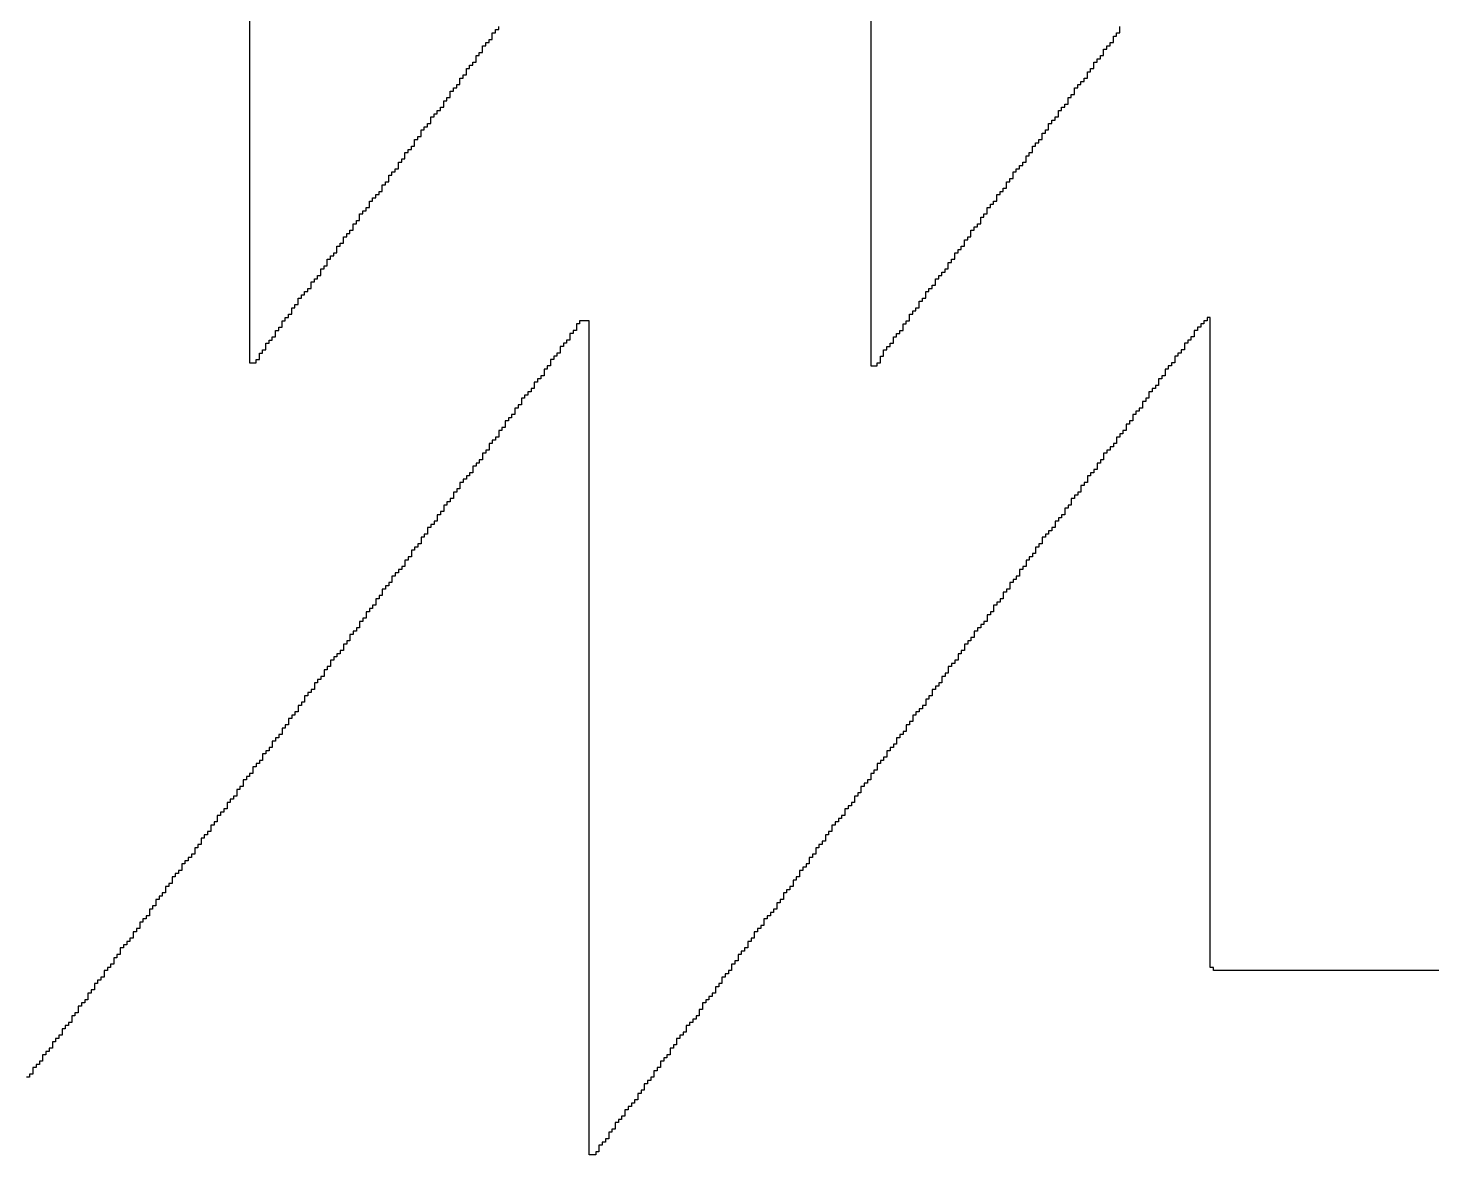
# Model space of a CAD drawing. Header units: millimetres. Extents: x -3.3 to 49.3, y -30.5 to 0.
# Drawn here: x 40.917 to 42.507, y -24.088 to -22.811 of the extents above; entities that cross this region are included whole.
import ezdxf

# ---------------------------------------------------------------- set-up
doc = ezdxf.new("R2010")
doc.units = ezdxf.units.MM
doc.layers.add('TopOverlay', color=2, linetype='Continuous')

msp = doc.modelspace()

# ---------------------------------------------------------------- linework, layer by layer
at = {"layer": 'TopOverlay'}
for p, q in [((41.1681, -21.5381), (41.1681, -23.1901)), ((41.8714, -22.2414), (41.8714, -23.1938)), ((41.4465, -22.8165), (41.4465, -22.8128)), ((41.4465, -22.8128), (41.4502, -22.8128)), ((41.4502, -22.8128), (41.4502, -22.8092)), ((42.1535, -22.8165), (42.1535, -22.8092)), ((41.4355, -22.8311), (41.4355, -22.8275)), ((41.4355, -22.8275), (41.4392, -22.8275)), ((41.4392, -22.8275), (41.4392, -22.8238)), ((41.4392, -22.8238), (41.4429, -22.8238)), ((41.4429, -22.8238), (41.4429, -22.8165)), ((41.4429, -22.8165), (41.4465, -22.8165)), ((42.1425, -22.8311), (42.1425, -22.8275)), ((42.1425, -22.8275), (42.1462, -22.8275)), ((42.1462, -22.8275), (42.1462, -22.8201)), ((42.1462, -22.8201), (42.1498, -22.8201)), ((42.1498, -22.8201), (42.1498, -22.8165)), ((42.1498, -22.8165), (42.1535, -22.8165)), ((41.4245, -22.8495), (41.4245, -22.8421)), ((41.4245, -22.8421), (41.4282, -22.8421)), ((41.4282, -22.8421), (41.4282, -22.8385)), ((41.4282, -22.8385), (41.4319, -22.8385)), ((41.4319, -22.8385), (41.4319, -22.8311)), ((41.4319, -22.8311), (41.4355, -22.8311)), ((42.1315, -22.8458), (42.1315, -22.8421)), ((42.1315, -22.8421), (42.1352, -22.8421)), ((42.1352, -22.8421), (42.1352, -22.8348)), ((42.1352, -22.8348), (42.1388, -22.8348)), ((42.1388, -22.8348), (42.1388, -22.8311)), ((42.1388, -22.8311), (42.1425, -22.8311)), ((41.4136, -22.8641), (41.4136, -22.8568)), ((41.4136, -22.8568), (41.4172, -22.8568)), ((41.4172, -22.8568), (41.4172, -22.8531)), ((41.4172, -22.8531), (41.4209, -22.8531)), ((41.4209, -22.8531), (41.4209, -22.8495)), ((41.4209, -22.8495), (41.4245, -22.8495)), ((42.1168, -22.8678), (42.1168, -22.8604)), ((42.1168, -22.8604), (42.1205, -22.8604)), ((42.1205, -22.8604), (42.1205, -22.8568)), ((42.1205, -22.8568), (42.1242, -22.8568)), ((42.1242, -22.8568), (42.1242, -22.8495)), ((42.1242, -22.8495), (42.1278, -22.8495)), ((42.1278, -22.8495), (42.1278, -22.8458)), ((42.1278, -22.8458), (42.1315, -22.8458)), ((41.4026, -22.8788), (41.4026, -22.8751)), ((41.4026, -22.8751), (41.4062, -22.8751)), ((41.4062, -22.8751), (41.4062, -22.8678)), ((41.4062, -22.8678), (41.4099, -22.8678)), ((41.4099, -22.8678), (41.4099, -22.8641)), ((41.4099, -22.8641), (41.4136, -22.8641)), ((42.1059, -22.8788), (42.1059, -22.8751)), ((42.1059, -22.8751), (42.1095, -22.8751)), ((42.1095, -22.8751), (42.1095, -22.8714)), ((42.1095, -22.8714), (42.1132, -22.8714)), ((42.1132, -22.8714), (42.1132, -22.8678)), ((42.1132, -22.8678), (42.1168, -22.8678)), ((41.3916, -22.8934), (41.3916, -22.8897)), ((41.3916, -22.8897), (41.3952, -22.8897)), ((41.3952, -22.8897), (41.3952, -22.8824)), ((41.3952, -22.8824), (41.3989, -22.8824)), ((41.3989, -22.8824), (41.3989, -22.8788)), ((41.3989, -22.8788), (41.4026, -22.8788)), ((42.0949, -22.8971), (42.0949, -22.8897)), ((42.0949, -22.8897), (42.0985, -22.8897)), ((42.0985, -22.8897), (42.0985, -22.8861)), ((42.0985, -22.8861), (42.1022, -22.8861)), ((42.1022, -22.8861), (42.1022, -22.8788)), ((42.1022, -22.8788), (42.1059, -22.8788)), ((41.3769, -22.9117), (41.3769, -22.9081)), ((41.3769, -22.9081), (41.3806, -22.9081)), ((41.3806, -22.9081), (41.3806, -22.9044)), ((41.3806, -22.9044), (41.3843, -22.9044)), ((41.3843, -22.9044), (41.3843, -22.9007)), ((41.3843, -22.9007), (41.3879, -22.9007)), ((41.3879, -22.9007), (41.3879, -22.8934)), ((41.3879, -22.8934), (41.3916, -22.8934)), ((42.0839, -22.9117), (42.0839, -22.9044)), ((42.0839, -22.9044), (42.0875, -22.9044)), ((42.0875, -22.9044), (42.0875, -22.9007)), ((42.0875, -22.9007), (42.0912, -22.9007)), ((42.0912, -22.9007), (42.0912, -22.8971)), ((42.0912, -22.8971), (42.0949, -22.8971)), ((41.3659, -22.9264), (41.3659, -22.9227)), ((41.3659, -22.9227), (41.3696, -22.9227)), ((41.3696, -22.9227), (41.3696, -22.919)), ((41.3696, -22.919), (41.3733, -22.919)), ((41.3733, -22.919), (41.3733, -22.9117)), ((41.3733, -22.9117), (41.3769, -22.9117)), ((42.0729, -22.9264), (42.0729, -22.919)), ((42.0729, -22.919), (42.0766, -22.919)), ((42.0766, -22.919), (42.0766, -22.9154)), ((42.0766, -22.9154), (42.0802, -22.9154)), ((42.0802, -22.9154), (42.0802, -22.9117)), ((42.0802, -22.9117), (42.0839, -22.9117)), ((41.3549, -22.9447), (41.3549, -22.9374)), ((41.3549, -22.9374), (41.3586, -22.9374)), ((41.3586, -22.9374), (41.3586, -22.9337)), ((41.3586, -22.9337), (41.3623, -22.9337)), ((41.3623, -22.9337), (41.3623, -22.9264)), ((41.3623, -22.9264), (41.3659, -22.9264)), ((42.0619, -22.941), (42.0619, -22.9374)), ((42.0619, -22.9374), (42.0656, -22.9374)), ((42.0656, -22.9374), (42.0656, -22.93)), ((42.0656, -22.93), (42.0692, -22.93)), ((42.0692, -22.93), (42.0692, -22.9264)), ((42.0692, -22.9264), (42.0729, -22.9264)), ((41.344, -22.9593), (41.344, -22.952)), ((41.344, -22.952), (41.3476, -22.952)), ((41.3476, -22.952), (41.3476, -22.9484)), ((41.3476, -22.9484), (41.3513, -22.9484)), ((41.3513, -22.9484), (41.3513, -22.9447)), ((41.3513, -22.9447), (41.3549, -22.9447)), ((42.0473, -22.963), (42.0473, -22.9557)), ((42.0473, -22.9557), (42.0509, -22.9557)), ((42.0509, -22.9557), (42.0509, -22.952)), ((42.0509, -22.952), (42.0546, -22.952)), ((42.0546, -22.952), (42.0546, -22.9447)), ((42.0546, -22.9447), (42.0582, -22.9447)), ((42.0582, -22.9447), (42.0582, -22.941)), ((42.0582, -22.941), (42.0619, -22.941)), ((41.333, -22.974), (41.333, -22.9703)), ((41.333, -22.9703), (41.3366, -22.9703)), ((41.3366, -22.9703), (41.3366, -22.963)), ((41.3366, -22.963), (41.3403, -22.963)), ((41.3403, -22.963), (41.3403, -22.9593)), ((41.3403, -22.9593), (41.344, -22.9593)), ((42.0363, -22.974), (42.0363, -22.9703)), ((42.0363, -22.9703), (42.0399, -22.9703)), ((42.0399, -22.9703), (42.0399, -22.9667)), ((42.0399, -22.9667), (42.0436, -22.9667)), ((42.0436, -22.9667), (42.0436, -22.963)), ((42.0436, -22.963), (42.0473, -22.963)), ((41.322, -22.9886), (41.322, -22.985)), ((41.322, -22.985), (41.3256, -22.985)), ((41.3256, -22.985), (41.3256, -22.9777)), ((41.3256, -22.9777), (41.3293, -22.9777)), ((41.3293, -22.9777), (41.3293, -22.974)), ((41.3293, -22.974), (41.333, -22.974)), ((42.0253, -22.9923), (42.0253, -22.985)), ((42.0253, -22.985), (42.0289, -22.985)), ((42.0289, -22.985), (42.0289, -22.9813)), ((42.0289, -22.9813), (42.0326, -22.9813)), ((42.0326, -22.9813), (42.0326, -22.974)), ((42.0326, -22.974), (42.0363, -22.974)), ((41.3073, -23.007), (41.3073, -23.0033)), ((41.3073, -23.0033), (41.311, -23.0033)), ((41.311, -23.0033), (41.311, -22.9996)), ((41.311, -22.9996), (41.3147, -22.9996)), ((41.3147, -22.9996), (41.3147, -22.996)), ((41.3147, -22.996), (41.3183, -22.996)), ((41.3183, -22.996), (41.3183, -22.9886)), ((41.3183, -22.9886), (41.322, -22.9886)), ((42.0143, -23.007), (42.0143, -22.9996)), ((42.0143, -22.9996), (42.0179, -22.9996)), ((42.0179, -22.9996), (42.0179, -22.996)), ((42.0179, -22.996), (42.0216, -22.996)), ((42.0216, -22.996), (42.0216, -22.9923)), ((42.0216, -22.9923), (42.0253, -22.9923)), ((41.2963, -23.0216), (41.2963, -23.0179)), ((41.2963, -23.0179), (41.3, -23.0179)), ((41.3, -23.0179), (41.3, -23.0143)), ((41.3, -23.0143), (41.3037, -23.0143)), ((41.3037, -23.0143), (41.3037, -23.007)), ((41.3037, -23.007), (41.3073, -23.007)), ((42.0033, -23.0216), (42.0033, -23.0143)), ((42.0033, -23.0143), (42.007, -23.0143)), ((42.007, -23.0143), (42.007, -23.0106)), ((42.007, -23.0106), (42.0106, -23.0106)), ((42.0106, -23.0106), (42.0106, -23.007)), ((42.0106, -23.007), (42.0143, -23.007)), ((41.2853, -23.0399), (41.2853, -23.0326)), ((41.2853, -23.0326), (41.289, -23.0326)), ((41.289, -23.0326), (41.289, -23.0289)), ((41.289, -23.0289), (41.2927, -23.0289)), ((41.2927, -23.0289), (41.2927, -23.0216)), ((41.2927, -23.0216), (41.2963, -23.0216)), ((41.9923, -23.0363), (41.9923, -23.0326)), ((41.9923, -23.0326), (41.996, -23.0326)), ((41.996, -23.0326), (41.996, -23.0253)), ((41.996, -23.0253), (41.9996, -23.0253)), ((41.9996, -23.0253), (41.9996, -23.0216)), ((41.9996, -23.0216), (42.0033, -23.0216)), ((41.2744, -23.0546), (41.2744, -23.0473)), ((41.2744, -23.0473), (41.278, -23.0473)), ((41.278, -23.0473), (41.278, -23.0436)), ((41.278, -23.0436), (41.2817, -23.0436)), ((41.2817, -23.0436), (41.2817, -23.0399)), ((41.2817, -23.0399), (41.2853, -23.0399)), ((41.9777, -23.0582), (41.9777, -23.0509)), ((41.9777, -23.0509), (41.9813, -23.0509)), ((41.9813, -23.0509), (41.9813, -23.0473)), ((41.9813, -23.0473), (41.985, -23.0473)), ((41.985, -23.0473), (41.985, -23.0399)), ((41.985, -23.0399), (41.9886, -23.0399)), ((41.9886, -23.0399), (41.9886, -23.0363)), ((41.9886, -23.0363), (41.9923, -23.0363)), ((41.2634, -23.0692), (41.2634, -23.0656)), ((41.2634, -23.0656), (41.267, -23.0656)), ((41.267, -23.0656), (41.267, -23.0582)), ((41.267, -23.0582), (41.2707, -23.0582)), ((41.2707, -23.0582), (41.2707, -23.0546)), ((41.2707, -23.0546), (41.2744, -23.0546)), ((41.9667, -23.0729), (41.9667, -23.0656)), ((41.9667, -23.0656), (41.9703, -23.0656)), ((41.9703, -23.0656), (41.9703, -23.0619)), ((41.9703, -23.0619), (41.974, -23.0619)), ((41.974, -23.0619), (41.974, -23.0582)), ((41.974, -23.0582), (41.9777, -23.0582)), ((41.2524, -23.0839), (41.2524, -23.0802)), ((41.2524, -23.0802), (41.256, -23.0802)), ((41.256, -23.0802), (41.256, -23.0729)), ((41.256, -23.0729), (41.2597, -23.0729)), ((41.2597, -23.0729), (41.2597, -23.0692)), ((41.2597, -23.0692), (41.2634, -23.0692)), ((41.9593, -23.0839), (41.9593, -23.0766)), ((41.9593, -23.0766), (41.963, -23.0766)), ((41.963, -23.0766), (41.963, -23.0729)), ((41.963, -23.0729), (41.9667, -23.0729)), ((41.2377, -23.1059), (41.2377, -23.0985)), ((41.2377, -23.0985), (41.2414, -23.0985)), ((41.2414, -23.0985), (41.2414, -23.0949)), ((41.2414, -23.0949), (41.2451, -23.0949)), ((41.2451, -23.0949), (41.2451, -23.0912)), ((41.2451, -23.0912), (41.2487, -23.0912)), ((41.2487, -23.0912), (41.2487, -23.0839)), ((41.2487, -23.0839), (41.2524, -23.0839)), ((41.9447, -23.1022), (41.9447, -23.0949)), ((41.9447, -23.0949), (41.9484, -23.0949)), ((41.9484, -23.0949), (41.9484, -23.0912)), ((41.9484, -23.0912), (41.952, -23.0912)), ((41.952, -23.0912), (41.952, -23.0875)), ((41.952, -23.0875), (41.9557, -23.0875)), ((41.9557, -23.0875), (41.9557, -23.0839)), ((41.9557, -23.0839), (41.9593, -23.0839)), ((41.2267, -23.1168), (41.2267, -23.1132)), ((41.2267, -23.1132), (41.2304, -23.1132)), ((41.2304, -23.1132), (41.2304, -23.1095)), ((41.2304, -23.1095), (41.2341, -23.1095)), ((41.2341, -23.1095), (41.2341, -23.1059)), ((41.2341, -23.1059), (41.2377, -23.1059)), ((41.9337, -23.1168), (41.9337, -23.1095)), ((41.9337, -23.1095), (41.9374, -23.1095)), ((41.9374, -23.1095), (41.9374, -23.1059)), ((41.9374, -23.1059), (41.941, -23.1059)), ((41.941, -23.1059), (41.941, -23.1022)), ((41.941, -23.1022), (41.9447, -23.1022)), ((41.2158, -23.1352), (41.2158, -23.1278)), ((41.2158, -23.1278), (41.2194, -23.1278)), ((41.2194, -23.1278), (41.2194, -23.1242)), ((41.2194, -23.1242), (41.2231, -23.1242)), ((41.2231, -23.1242), (41.2231, -23.1168)), ((41.2231, -23.1168), (41.2267, -23.1168)), ((41.9227, -23.1315), (41.9227, -23.1278)), ((41.9227, -23.1278), (41.9264, -23.1278)), ((41.9264, -23.1278), (41.9264, -23.1205)), ((41.9264, -23.1205), (41.93, -23.1205)), ((41.93, -23.1205), (41.93, -23.1168)), ((41.93, -23.1168), (41.9337, -23.1168)), ((41.2048, -23.1498), (41.2048, -23.1425)), ((41.2048, -23.1425), (41.2084, -23.1425)), ((41.2084, -23.1425), (41.2084, -23.1388)), ((41.2084, -23.1388), (41.2121, -23.1388)), ((41.2121, -23.1388), (41.2121, -23.1352)), ((41.2121, -23.1352), (41.2158, -23.1352)), ((41.5418, -23.1462), (41.5381, -23.1462)), ((41.5381, -23.1462), (41.5381, -23.1535)), ((41.5527, -23.1425), (41.5418, -23.1425)), ((41.5418, -23.1425), (41.5418, -23.1462)), ((41.5527, -24.0875), (41.5527, -23.1425)), ((41.9081, -23.1535), (41.9081, -23.1462)), ((41.9081, -23.1462), (41.9117, -23.1462)), ((41.9117, -23.1462), (41.9117, -23.1425)), ((41.9117, -23.1425), (41.9154, -23.1425)), ((41.9154, -23.1425), (41.9154, -23.1352)), ((41.9154, -23.1352), (41.919, -23.1352)), ((41.919, -23.1352), (41.919, -23.1315)), ((41.919, -23.1315), (41.9227, -23.1315)), ((42.2487, -23.1462), (42.2451, -23.1462)), ((42.2451, -23.1462), (42.2451, -23.1498)), ((42.2524, -23.1425), (42.2487, -23.1425)), ((42.2487, -23.1425), (42.2487, -23.1462)), ((42.256, -23.1388), (42.2524, -23.1388)), ((42.2524, -23.1388), (42.2524, -23.1425)), ((42.256, -23.8751), (42.256, -23.1388)), ((41.1938, -23.1645), (41.1938, -23.1608)), ((41.1938, -23.1608), (41.1974, -23.1608)), ((41.1974, -23.1608), (41.1974, -23.1535)), ((41.1974, -23.1535), (41.2011, -23.1535)), ((41.2011, -23.1535), (41.2011, -23.1498)), ((41.2011, -23.1498), (41.2048, -23.1498)), ((41.5344, -23.1571), (41.5308, -23.1571)), ((41.5308, -23.1571), (41.5308, -23.1645)), ((41.5381, -23.1535), (41.5344, -23.1535)), ((41.5344, -23.1535), (41.5344, -23.1571)), ((41.8971, -23.1681), (41.8971, -23.1608)), ((41.8971, -23.1608), (41.9007, -23.1608)), ((41.9007, -23.1608), (41.9007, -23.1571)), ((41.9007, -23.1571), (41.9044, -23.1571)), ((41.9044, -23.1571), (41.9044, -23.1535)), ((41.9044, -23.1535), (41.9081, -23.1535)), ((42.2377, -23.1608), (42.2341, -23.1608)), ((42.2341, -23.1608), (42.2341, -23.1645)), ((42.2414, -23.1535), (42.2377, -23.1535)), ((42.2377, -23.1535), (42.2377, -23.1608)), ((42.2451, -23.1498), (42.2414, -23.1498)), ((42.2414, -23.1498), (42.2414, -23.1535)), ((41.1828, -23.1791), (41.1828, -23.1755)), ((41.1828, -23.1755), (41.1864, -23.1755)), ((41.1864, -23.1755), (41.1864, -23.1681)), ((41.1864, -23.1681), (41.1901, -23.1681)), ((41.1901, -23.1681), (41.1901, -23.1645)), ((41.1901, -23.1645), (41.1938, -23.1645)), ((41.5234, -23.1718), (41.5198, -23.1718)), ((41.5198, -23.1718), (41.5198, -23.1791)), ((41.5271, -23.1681), (41.5234, -23.1681)), ((41.5234, -23.1681), (41.5234, -23.1718)), ((41.5308, -23.1645), (41.5271, -23.1645)), ((41.5271, -23.1645), (41.5271, -23.1681)), ((41.8861, -23.1828), (41.8861, -23.1755)), ((41.8861, -23.1755), (41.8897, -23.1755)), ((41.8897, -23.1755), (41.8897, -23.1718)), ((41.8897, -23.1718), (41.8934, -23.1718)), ((41.8934, -23.1718), (41.8934, -23.1681)), ((41.8934, -23.1681), (41.8971, -23.1681)), ((42.2267, -23.1755), (42.2231, -23.1755)), ((42.2231, -23.1755), (42.2231, -23.1791)), ((42.2304, -23.1681), (42.2267, -23.1681)), ((42.2267, -23.1681), (42.2267, -23.1755)), ((42.2341, -23.1645), (42.2304, -23.1645)), ((42.2304, -23.1645), (42.2304, -23.1681)), ((41.1681, -23.1901), (41.1755, -23.1901)), ((41.1755, -23.1901), (41.1755, -23.1864)), ((41.1755, -23.1864), (41.1791, -23.1864)), ((41.1791, -23.1864), (41.1791, -23.1791)), ((41.1791, -23.1791), (41.1828, -23.1791)), ((41.5088, -23.1938), (41.5051, -23.1938)), ((41.5051, -23.1938), (41.5051, -23.1974)), ((41.5125, -23.1864), (41.5088, -23.1864)), ((41.5088, -23.1864), (41.5088, -23.1938)), ((41.5161, -23.1828), (41.5125, -23.1828)), ((41.5125, -23.1828), (41.5125, -23.1864)), ((41.5198, -23.1791), (41.5161, -23.1791)), ((41.5161, -23.1791), (41.5161, -23.1828)), ((41.8714, -23.1938), (41.8788, -23.1938)), ((41.8788, -23.1938), (41.8788, -23.1901)), ((41.8788, -23.1901), (41.8824, -23.1901)), ((41.8824, -23.1901), (41.8824, -23.1828)), ((41.8824, -23.1828), (41.8861, -23.1828)), ((42.2121, -23.1938), (42.2084, -23.1938)), ((42.2084, -23.1938), (42.2084, -23.1974)), ((42.2157, -23.1901), (42.2121, -23.1901)), ((42.2121, -23.1901), (42.2121, -23.1938)), ((42.2194, -23.1828), (42.2157, -23.1828)), ((42.2157, -23.1828), (42.2157, -23.1901)), ((42.2231, -23.1791), (42.2194, -23.1791)), ((42.2194, -23.1791), (42.2194, -23.1828)), ((41.4978, -23.2084), (41.4941, -23.2084)), ((41.4941, -23.2084), (41.4941, -23.2121)), ((41.5015, -23.2048), (41.4978, -23.2048)), ((41.4978, -23.2048), (41.4978, -23.2084)), ((41.5051, -23.1974), (41.5015, -23.1974)), ((41.5015, -23.1974), (41.5015, -23.2048)), ((42.2011, -23.2084), (42.1974, -23.2084)), ((42.1974, -23.2084), (42.1974, -23.2158)), ((42.2048, -23.2048), (42.2011, -23.2048)), ((42.2011, -23.2048), (42.2011, -23.2084)), ((42.2084, -23.1974), (42.2048, -23.1974)), ((42.2048, -23.1974), (42.2048, -23.2048)), ((41.4868, -23.2231), (41.4832, -23.2231)), ((41.4832, -23.2231), (41.4832, -23.2267)), ((41.4905, -23.2194), (41.4868, -23.2194)), ((41.4868, -23.2194), (41.4868, -23.2231)), ((41.4941, -23.2121), (41.4905, -23.2121)), ((41.4905, -23.2121), (41.4905, -23.2194)), ((42.1901, -23.2231), (42.1864, -23.2231)), ((42.1864, -23.2231), (42.1864, -23.2304)), ((42.1938, -23.2194), (42.1901, -23.2194)), ((42.1901, -23.2194), (42.1901, -23.2231)), ((42.1974, -23.2158), (42.1938, -23.2158)), ((42.1938, -23.2158), (42.1938, -23.2194)), ((41.4722, -23.2414), (41.4685, -23.2414)), ((41.4685, -23.2414), (41.4685, -23.2487)), ((41.4758, -23.2377), (41.4722, -23.2377)), ((41.4722, -23.2377), (41.4722, -23.2414)), ((41.4795, -23.2304), (41.4758, -23.2304)), ((41.4758, -23.2304), (41.4758, -23.2377)), ((41.4832, -23.2267), (41.4795, -23.2267)), ((41.4795, -23.2267), (41.4795, -23.2304)), ((42.1791, -23.2414), (42.1755, -23.2414)), ((42.1755, -23.2414), (42.1755, -23.2451)), ((42.1828, -23.2341), (42.1791, -23.2341)), ((42.1791, -23.2341), (42.1791, -23.2414)), ((42.1864, -23.2304), (42.1828, -23.2304)), ((42.1828, -23.2304), (42.1828, -23.2341)), ((41.4612, -23.256), (41.4575, -23.256)), ((41.4575, -23.256), (41.4575, -23.2634)), ((41.4648, -23.2524), (41.4612, -23.2524)), ((41.4612, -23.2524), (41.4612, -23.256)), ((41.4685, -23.2487), (41.4648, -23.2487)), ((41.4648, -23.2487), (41.4648, -23.2524)), ((42.1681, -23.256), (42.1645, -23.256)), ((42.1645, -23.256), (42.1645, -23.2597)), ((42.1718, -23.2487), (42.1681, -23.2487)), ((42.1681, -23.2487), (42.1681, -23.256)), ((42.1755, -23.2451), (42.1718, -23.2451)), ((42.1718, -23.2451), (42.1718, -23.2487)), ((41.4538, -23.267), (41.4502, -23.267)), ((41.4502, -23.267), (41.4502, -23.2744)), ((41.4575, -23.2634), (41.4538, -23.2634)), ((41.4538, -23.2634), (41.4538, -23.267)), ((42.1571, -23.2707), (42.1535, -23.2707)), ((42.1535, -23.2707), (42.1535, -23.2744)), ((42.1608, -23.267), (42.1571, -23.267)), ((42.1571, -23.267), (42.1571, -23.2707)), ((42.1645, -23.2597), (42.1608, -23.2597)), ((42.1608, -23.2597), (42.1608, -23.267)), ((41.4392, -23.289), (41.4355, -23.289)), ((41.4355, -23.289), (41.4355, -23.2927)), ((41.4429, -23.2817), (41.4392, -23.2817)), ((41.4392, -23.2817), (41.4392, -23.289)), ((41.4465, -23.278), (41.4429, -23.278)), ((41.4429, -23.278), (41.4429, -23.2817)), ((41.4502, -23.2744), (41.4465, -23.2744)), ((41.4465, -23.2744), (41.4465, -23.278)), ((42.1425, -23.289), (42.1388, -23.289)), ((42.1388, -23.289), (42.1388, -23.2927)), ((42.1462, -23.2853), (42.1425, -23.2853)), ((42.1425, -23.2853), (42.1425, -23.289)), ((42.1498, -23.2817), (42.1462, -23.2817)), ((42.1462, -23.2817), (42.1462, -23.2853)), ((42.1535, -23.2744), (42.1498, -23.2744)), ((42.1498, -23.2744), (42.1498, -23.2817)), ((41.4282, -23.3037), (41.4245, -23.3037)), ((41.4245, -23.3037), (41.4245, -23.3073)), ((41.4319, -23.3), (41.4282, -23.3)), ((41.4282, -23.3), (41.4282, -23.3037)), ((41.4355, -23.2927), (41.4319, -23.2927)), ((41.4319, -23.2927), (41.4319, -23.3)), ((42.1315, -23.3037), (42.1278, -23.3037)), ((42.1278, -23.3037), (42.1278, -23.311)), ((42.1352, -23.3), (42.1315, -23.3)), ((42.1315, -23.3), (42.1315, -23.3037)), ((42.1388, -23.2927), (42.1352, -23.2927)), ((42.1352, -23.2927), (42.1352, -23.3)), ((41.4172, -23.3183), (41.4136, -23.3183)), ((41.4136, -23.3183), (41.4136, -23.322)), ((41.4209, -23.3147), (41.4172, -23.3147)), ((41.4172, -23.3147), (41.4172, -23.3183)), ((41.4245, -23.3073), (41.4209, -23.3073)), ((41.4209, -23.3073), (41.4209, -23.3147)), ((42.1205, -23.3183), (42.1168, -23.3183)), ((42.1168, -23.3183), (42.1168, -23.3256)), ((42.1242, -23.3147), (42.1205, -23.3147)), ((42.1205, -23.3147), (42.1205, -23.3183)), ((42.1278, -23.311), (42.1242, -23.311)), ((42.1242, -23.311), (42.1242, -23.3147)), ((41.4026, -23.3366), (41.3989, -23.3366)), ((41.3989, -23.3366), (41.3989, -23.344)), ((41.4062, -23.333), (41.4026, -23.333)), ((41.4026, -23.333), (41.4026, -23.3366)), ((41.4099, -23.3256), (41.4062, -23.3256)), ((41.4062, -23.3256), (41.4062, -23.333)), ((41.4136, -23.322), (41.4099, -23.322)), ((41.4099, -23.322), (41.4099, -23.3256)), ((42.1095, -23.3366), (42.1059, -23.3366)), ((42.1059, -23.3366), (42.1059, -23.3403)), ((42.1132, -23.3293), (42.1095, -23.3293)), ((42.1095, -23.3293), (42.1095, -23.3366)), ((42.1168, -23.3256), (42.1132, -23.3256)), ((42.1132, -23.3256), (42.1132, -23.3293)), ((41.3916, -23.3513), (41.3879, -23.3513)), ((41.3879, -23.3513), (41.3879, -23.3586)), ((41.3952, -23.3476), (41.3916, -23.3476)), ((41.3916, -23.3476), (41.3916, -23.3513)), ((41.3989, -23.344), (41.3952, -23.344)), ((41.3952, -23.344), (41.3952, -23.3476)), ((42.0985, -23.3513), (42.0949, -23.3513)), ((42.0949, -23.3513), (42.0949, -23.3549)), ((42.1022, -23.344), (42.0985, -23.344)), ((42.0985, -23.344), (42.0985, -23.3513)), ((42.1059, -23.3403), (42.1022, -23.3403)), ((42.1022, -23.3403), (42.1022, -23.344)), ((41.3843, -23.3623), (41.3806, -23.3623)), ((41.3806, -23.3623), (41.3806, -23.3696)), ((41.3879, -23.3586), (41.3843, -23.3586)), ((41.3843, -23.3586), (41.3843, -23.3623)), ((42.0875, -23.3659), (42.0839, -23.3659)), ((42.0839, -23.3659), (42.0839, -23.3696)), ((42.0912, -23.3623), (42.0875, -23.3623)), ((42.0875, -23.3623), (42.0875, -23.3659)), ((42.0949, -23.3549), (42.0912, -23.3549)), ((42.0912, -23.3549), (42.0912, -23.3623)), ((41.3696, -23.3843), (41.3659, -23.3843)), ((41.3659, -23.3843), (41.3659, -23.3879)), ((41.3733, -23.3769), (41.3696, -23.3769)), ((41.3696, -23.3769), (41.3696, -23.3843)), ((41.3769, -23.3733), (41.3733, -23.3733)), ((41.3733, -23.3733), (41.3733, -23.3769)), ((41.3806, -23.3696), (41.3769, -23.3696)), ((41.3769, -23.3696), (41.3769, -23.3733)), ((42.0729, -23.3843), (42.0692, -23.3843)), ((42.0692, -23.3843), (42.0692, -23.3879)), ((42.0766, -23.3806), (42.0729, -23.3806)), ((42.0729, -23.3806), (42.0729, -23.3843)), ((42.0802, -23.3769), (42.0766, -23.3769)), ((42.0766, -23.3769), (42.0766, -23.3806)), ((42.0839, -23.3696), (42.0802, -23.3696)), ((42.0802, -23.3696), (42.0802, -23.3769)), ((41.3586, -23.3989), (41.3549, -23.3989)), ((41.3549, -23.3989), (41.3549, -23.4026)), ((41.3623, -23.3952), (41.3586, -23.3952)), ((41.3586, -23.3952), (41.3586, -23.3989)), ((41.3659, -23.3879), (41.3623, -23.3879)), ((41.3623, -23.3879), (41.3623, -23.3952)), ((42.0619, -23.3989), (42.0582, -23.3989)), ((42.0582, -23.3989), (42.0582, -23.4062)), ((42.0656, -23.3952), (42.0619, -23.3952)), ((42.0619, -23.3952), (42.0619, -23.3989)), ((42.0692, -23.3879), (42.0656, -23.3879)), ((42.0656, -23.3879), (42.0656, -23.3952)), ((41.3476, -23.4136), (41.344, -23.4136)), ((41.344, -23.4136), (41.344, -23.4209)), ((41.3513, -23.4099), (41.3476, -23.4099)), ((41.3476, -23.4099), (41.3476, -23.4136)), ((41.3549, -23.4026), (41.3513, -23.4026)), ((41.3513, -23.4026), (41.3513, -23.4099)), ((42.0509, -23.4136), (42.0473, -23.4136)), ((42.0473, -23.4136), (42.0473, -23.4209)), ((42.0546, -23.4099), (42.0509, -23.4099)), ((42.0509, -23.4099), (42.0509, -23.4136)), ((42.0582, -23.4062), (42.0546, -23.4062)), ((42.0546, -23.4062), (42.0546, -23.4099)), ((41.333, -23.4319), (41.3293, -23.4319)), ((41.3293, -23.4319), (41.3293, -23.4392)), ((41.3366, -23.4282), (41.333, -23.4282)), ((41.333, -23.4282), (41.333, -23.4319)), ((41.3403, -23.4245), (41.3366, -23.4245)), ((41.3366, -23.4245), (41.3366, -23.4282)), ((41.344, -23.4209), (41.3403, -23.4209)), ((41.3403, -23.4209), (41.3403, -23.4245)), ((42.0399, -23.4319), (42.0363, -23.4319)), ((42.0363, -23.4319), (42.0363, -23.4355)), ((42.0436, -23.4245), (42.0399, -23.4245)), ((42.0399, -23.4245), (42.0399, -23.4319)), ((42.0473, -23.4209), (42.0436, -23.4209)), ((42.0436, -23.4209), (42.0436, -23.4245)), ((41.322, -23.4465), (41.3183, -23.4465)), ((41.3183, -23.4465), (41.3183, -23.4538)), ((41.3256, -23.4429), (41.322, -23.4429)), ((41.322, -23.4429), (41.322, -23.4465)), ((41.3293, -23.4392), (41.3256, -23.4392)), ((41.3256, -23.4392), (41.3256, -23.4429)), ((42.0289, -23.4465), (42.0253, -23.4465)), ((42.0253, -23.4465), (42.0253, -23.4502)), ((42.0326, -23.4392), (42.0289, -23.4392)), ((42.0289, -23.4392), (42.0289, -23.4465)), ((42.0363, -23.4355), (42.0326, -23.4355)), ((42.0326, -23.4355), (42.0326, -23.4392)), ((41.3147, -23.4575), (41.311, -23.4575)), ((41.311, -23.4575), (41.311, -23.4648)), ((41.3183, -23.4538), (41.3147, -23.4538)), ((41.3147, -23.4538), (41.3147, -23.4575)), ((42.0179, -23.4612), (42.0143, -23.4612)), ((42.0143, -23.4612), (42.0143, -23.4648)), ((42.0216, -23.4575), (42.0179, -23.4575)), ((42.0179, -23.4575), (42.0179, -23.4612)), ((42.0253, -23.4502), (42.0216, -23.4502)), ((42.0216, -23.4502), (42.0216, -23.4575)), ((41.3, -23.4795), (41.2963, -23.4795)), ((41.2963, -23.4795), (41.2963, -23.4832)), ((41.3037, -23.4722), (41.3, -23.4722)), ((41.3, -23.4722), (41.3, -23.4795)), ((41.3073, -23.4685), (41.3037, -23.4685)), ((41.3037, -23.4685), (41.3037, -23.4722)), ((41.311, -23.4648), (41.3073, -23.4648)), ((41.3073, -23.4648), (41.3073, -23.4685)), ((42.007, -23.4758), (42.0033, -23.4758)), ((42.0033, -23.4758), (42.0033, -23.4832)), ((42.0106, -23.4722), (42.007, -23.4722)), ((42.007, -23.4722), (42.007, -23.4758)), ((42.0143, -23.4648), (42.0106, -23.4648)), ((42.0106, -23.4648), (42.0106, -23.4722)), ((41.289, -23.4941), (41.2853, -23.4941)), ((41.2853, -23.4941), (41.2853, -23.4978)), ((41.2927, -23.4905), (41.289, -23.4905)), ((41.289, -23.4905), (41.289, -23.4941)), ((41.2963, -23.4832), (41.2927, -23.4832)), ((41.2927, -23.4832), (41.2927, -23.4905)), ((41.9923, -23.4941), (41.9886, -23.4941)), ((41.9886, -23.4941), (41.9886, -23.5015)), ((41.996, -23.4905), (41.9923, -23.4905)), ((41.9923, -23.4905), (41.9923, -23.4941)), ((41.9996, -23.4868), (41.996, -23.4868)), ((41.996, -23.4868), (41.996, -23.4905)), ((42.0033, -23.4832), (41.9996, -23.4832)), ((41.9996, -23.4832), (41.9996, -23.4868)), ((41.278, -23.5088), (41.2744, -23.5088)), ((41.2744, -23.5088), (41.2744, -23.5161)), ((41.2817, -23.5051), (41.278, -23.5051)), ((41.278, -23.5051), (41.278, -23.5088)), ((41.2853, -23.4978), (41.2817, -23.4978)), ((41.2817, -23.4978), (41.2817, -23.5051)), ((41.9813, -23.5088), (41.9777, -23.5088)), ((41.9777, -23.5088), (41.9777, -23.5161)), ((41.985, -23.5051), (41.9813, -23.5051)), ((41.9813, -23.5051), (41.9813, -23.5088)), ((41.9886, -23.5015), (41.985, -23.5015)), ((41.985, -23.5015), (41.985, -23.5051)), ((41.2634, -23.5271), (41.2597, -23.5271)), ((41.2597, -23.5271), (41.2597, -23.5344)), ((41.267, -23.5234), (41.2634, -23.5234)), ((41.2634, -23.5234), (41.2634, -23.5271)), ((41.2707, -23.5198), (41.267, -23.5198)), ((41.267, -23.5198), (41.267, -23.5234)), ((41.2744, -23.5161), (41.2707, -23.5161)), ((41.2707, -23.5161), (41.2707, -23.5198)), ((41.9703, -23.5271), (41.9667, -23.5271)), ((41.9667, -23.5271), (41.9667, -23.5308)), ((41.974, -23.5198), (41.9703, -23.5198)), ((41.9703, -23.5198), (41.9703, -23.5271)), ((41.9777, -23.5161), (41.974, -23.5161)), ((41.974, -23.5161), (41.974, -23.5198)), ((41.256, -23.5381), (41.2524, -23.5381)), ((41.2524, -23.5381), (41.2524, -23.5454)), ((41.2597, -23.5344), (41.256, -23.5344)), ((41.256, -23.5344), (41.256, -23.5381)), ((41.9593, -23.5418), (41.9557, -23.5418)), ((41.9557, -23.5418), (41.9557, -23.5454)), ((41.963, -23.5344), (41.9593, -23.5344)), ((41.9593, -23.5344), (41.9593, -23.5418)), ((41.9667, -23.5308), (41.963, -23.5308)), ((41.963, -23.5308), (41.963, -23.5344)), ((41.2451, -23.5527), (41.2414, -23.5527)), ((41.2414, -23.5527), (41.2414, -23.5601)), ((41.2487, -23.5491), (41.2451, -23.5491)), ((41.2451, -23.5491), (41.2451, -23.5527)), ((41.2524, -23.5454), (41.2487, -23.5454)), ((41.2487, -23.5454), (41.2487, -23.5491)), ((41.9484, -23.5564), (41.9447, -23.5564)), ((41.9447, -23.5564), (41.9447, -23.5601)), ((41.952, -23.5527), (41.9484, -23.5527)), ((41.9484, -23.5527), (41.9484, -23.5564)), ((41.9557, -23.5454), (41.952, -23.5454)), ((41.952, -23.5454), (41.952, -23.5527)), ((41.2304, -23.5747), (41.2267, -23.5747)), ((41.2267, -23.5747), (41.2267, -23.5784)), ((41.2341, -23.5674), (41.2304, -23.5674)), ((41.2304, -23.5674), (41.2304, -23.5747)), ((41.2377, -23.5637), (41.2341, -23.5637)), ((41.2341, -23.5637), (41.2341, -23.5674)), ((41.2414, -23.5601), (41.2377, -23.5601)), ((41.2377, -23.5601), (41.2377, -23.5637)), ((41.9374, -23.5711), (41.9337, -23.5711)), ((41.9337, -23.5711), (41.9337, -23.5784)), ((41.941, -23.5674), (41.9374, -23.5674)), ((41.9374, -23.5674), (41.9374, -23.5711)), ((41.9447, -23.5601), (41.941, -23.5601)), ((41.941, -23.5601), (41.941, -23.5674)), ((41.2194, -23.5894), (41.2158, -23.5894)), ((41.2158, -23.5894), (41.2158, -23.593)), ((41.2231, -23.5857), (41.2194, -23.5857)), ((41.2194, -23.5857), (41.2194, -23.5894)), ((41.2267, -23.5784), (41.2231, -23.5784)), ((41.2231, -23.5784), (41.2231, -23.5857)), ((41.9227, -23.5894), (41.919, -23.5894)), ((41.919, -23.5894), (41.919, -23.5967)), ((41.9264, -23.5857), (41.9227, -23.5857)), ((41.9227, -23.5857), (41.9227, -23.5894)), ((41.93, -23.5821), (41.9264, -23.5821)), ((41.9264, -23.5821), (41.9264, -23.5857)), ((41.9337, -23.5784), (41.93, -23.5784)), ((41.93, -23.5784), (41.93, -23.5821)), ((41.2084, -23.604), (41.2048, -23.604)), ((41.2048, -23.604), (41.2048, -23.6114)), ((41.2121, -23.6004), (41.2084, -23.6004)), ((41.2084, -23.6004), (41.2084, -23.604)), ((41.2158, -23.593), (41.2121, -23.593)), ((41.2121, -23.593), (41.2121, -23.6004)), ((41.9117, -23.6077), (41.9081, -23.6077)), ((41.9081, -23.6077), (41.9081, -23.6114)), ((41.9154, -23.6004), (41.9117, -23.6004)), ((41.9117, -23.6004), (41.9117, -23.6077)), ((41.919, -23.5967), (41.9154, -23.5967)), ((41.9154, -23.5967), (41.9154, -23.6004)), ((41.1974, -23.6187), (41.1938, -23.6187)), ((41.1938, -23.6187), (41.1938, -23.626)), ((41.2011, -23.615), (41.1974, -23.615)), ((41.1974, -23.615), (41.1974, -23.6187)), ((41.2048, -23.6114), (41.2011, -23.6114)), ((41.2011, -23.6114), (41.2011, -23.615)), ((41.9007, -23.6223), (41.8971, -23.6223)), ((41.8971, -23.6223), (41.8971, -23.626)), ((41.9044, -23.615), (41.9007, -23.615)), ((41.9007, -23.615), (41.9007, -23.6223)), ((41.9081, -23.6114), (41.9044, -23.6114)), ((41.9044, -23.6114), (41.9044, -23.615)), ((41.1864, -23.6333), (41.1828, -23.6333)), ((41.1828, -23.6333), (41.1828, -23.6407)), ((41.1901, -23.6297), (41.1864, -23.6297)), ((41.1864, -23.6297), (41.1864, -23.6333)), ((41.1938, -23.626), (41.1901, -23.626)), ((41.1901, -23.626), (41.1901, -23.6297)), ((41.8897, -23.637), (41.8861, -23.637)), ((41.8861, -23.637), (41.8861, -23.6407)), ((41.8934, -23.6297), (41.8897, -23.6297)), ((41.8897, -23.6297), (41.8897, -23.637)), ((41.8971, -23.626), (41.8934, -23.626)), ((41.8934, -23.626), (41.8934, -23.6297)), ((41.1718, -23.6553), (41.1681, -23.6553)), ((41.1681, -23.6553), (41.1681, -23.659)), ((41.1755, -23.648), (41.1718, -23.648)), ((41.1718, -23.648), (41.1718, -23.6553)), ((41.1791, -23.6443), (41.1755, -23.6443)), ((41.1755, -23.6443), (41.1755, -23.648)), ((41.1828, -23.6407), (41.1791, -23.6407)), ((41.1791, -23.6407), (41.1791, -23.6443)), ((41.8751, -23.6553), (41.8714, -23.6553)), ((41.8714, -23.6553), (41.8714, -23.6626)), ((41.8788, -23.6516), (41.8751, -23.6516)), ((41.8751, -23.6516), (41.8751, -23.6553)), ((41.8824, -23.6443), (41.8788, -23.6443)), ((41.8788, -23.6443), (41.8788, -23.6516)), ((41.8861, -23.6407), (41.8824, -23.6407)), ((41.8824, -23.6407), (41.8824, -23.6443)), ((41.1608, -23.67), (41.1571, -23.67)), ((41.1571, -23.67), (41.1571, -23.6736)), ((41.1645, -23.6626), (41.1608, -23.6626)), ((41.1608, -23.6626), (41.1608, -23.67)), ((41.1681, -23.659), (41.1645, -23.659)), ((41.1645, -23.659), (41.1645, -23.6626)), ((41.8641, -23.67), (41.8604, -23.67)), ((41.8604, -23.67), (41.8604, -23.6773)), ((41.8678, -23.6663), (41.8641, -23.6663)), ((41.8641, -23.6663), (41.8641, -23.67)), ((41.8714, -23.6626), (41.8678, -23.6626)), ((41.8678, -23.6626), (41.8678, -23.6663)), ((41.1498, -23.6846), (41.1462, -23.6846)), ((41.1462, -23.6846), (41.1462, -23.6883)), ((41.1535, -23.681), (41.1498, -23.681)), ((41.1498, -23.681), (41.1498, -23.6846)), ((41.1571, -23.6736), (41.1535, -23.6736)), ((41.1535, -23.6736), (41.1535, -23.681)), ((41.8568, -23.681), (41.8531, -23.681)), ((41.8531, -23.681), (41.8531, -23.6883)), ((41.8604, -23.6773), (41.8568, -23.6773)), ((41.8568, -23.6773), (41.8568, -23.681)), ((41.1352, -23.7029), (41.1315, -23.7029)), ((41.1315, -23.7029), (41.1315, -23.7103)), ((41.1388, -23.6993), (41.1352, -23.6993)), ((41.1352, -23.6993), (41.1352, -23.7029)), ((41.1425, -23.6956), (41.1388, -23.6956)), ((41.1388, -23.6956), (41.1388, -23.6993)), ((41.1462, -23.6883), (41.1425, -23.6883)), ((41.1425, -23.6883), (41.1425, -23.6956)), ((41.8421, -23.7029), (41.8385, -23.7029)), ((41.8385, -23.7029), (41.8385, -23.7066)), ((41.8458, -23.6956), (41.8421, -23.6956)), ((41.8421, -23.6956), (41.8421, -23.7029)), ((41.8495, -23.6919), (41.8458, -23.6919)), ((41.8458, -23.6919), (41.8458, -23.6956)), ((41.8531, -23.6883), (41.8495, -23.6883)), ((41.8495, -23.6883), (41.8495, -23.6919)), ((41.1278, -23.7139), (41.1242, -23.7139)), ((41.1242, -23.7139), (41.1242, -23.7212)), ((41.1315, -23.7103), (41.1278, -23.7103)), ((41.1278, -23.7103), (41.1278, -23.7139)), ((41.8311, -23.7139), (41.8275, -23.7139)), ((41.8275, -23.7139), (41.8275, -23.7212)), ((41.8348, -23.7103), (41.8311, -23.7103)), ((41.8311, -23.7103), (41.8311, -23.7139)), ((41.8385, -23.7066), (41.8348, -23.7066)), ((41.8348, -23.7066), (41.8348, -23.7103)), ((41.1168, -23.7286), (41.1132, -23.7286)), ((41.1132, -23.7286), (41.1132, -23.7359)), ((41.1205, -23.7249), (41.1168, -23.7249)), ((41.1168, -23.7249), (41.1168, -23.7286)), ((41.1242, -23.7212), (41.1205, -23.7212)), ((41.1205, -23.7212), (41.1205, -23.7249)), ((41.8201, -23.7322), (41.8165, -23.7322)), ((41.8165, -23.7322), (41.8165, -23.7359)), ((41.8238, -23.7249), (41.8201, -23.7249)), ((41.8201, -23.7249), (41.8201, -23.7322)), ((41.8275, -23.7212), (41.8238, -23.7212)), ((41.8238, -23.7212), (41.8238, -23.7249)), ((41.1022, -23.7505), (41.0985, -23.7505)), ((41.0985, -23.7505), (41.0985, -23.7542)), ((41.1059, -23.7469), (41.1022, -23.7469)), ((41.1022, -23.7469), (41.1022, -23.7505)), ((41.1095, -23.7396), (41.1059, -23.7396)), ((41.1059, -23.7396), (41.1059, -23.7469)), ((41.1132, -23.7359), (41.1095, -23.7359)), ((41.1095, -23.7359), (41.1095, -23.7396)), ((41.8055, -23.7505), (41.8018, -23.7505)), ((41.8018, -23.7505), (41.8018, -23.7579)), ((41.8092, -23.7469), (41.8055, -23.7469)), ((41.8055, -23.7469), (41.8055, -23.7505)), ((41.8128, -23.7396), (41.8092, -23.7396)), ((41.8092, -23.7396), (41.8092, -23.7469)), ((41.8165, -23.7359), (41.8128, -23.7359)), ((41.8128, -23.7359), (41.8128, -23.7396)), ((41.0912, -23.7652), (41.0875, -23.7652)), ((41.0875, -23.7652), (41.0875, -23.7689)), ((41.0949, -23.7579), (41.0912, -23.7579)), ((41.0912, -23.7579), (41.0912, -23.7652)), ((41.0985, -23.7542), (41.0949, -23.7542)), ((41.0949, -23.7542), (41.0949, -23.7579)), ((41.7945, -23.7652), (41.7908, -23.7652)), ((41.7908, -23.7652), (41.7908, -23.7725)), ((41.7982, -23.7615), (41.7945, -23.7615)), ((41.7945, -23.7615), (41.7945, -23.7652)), ((41.8018, -23.7579), (41.7982, -23.7579)), ((41.7982, -23.7579), (41.7982, -23.7615)), ((41.0802, -23.7799), (41.0766, -23.7799)), ((41.0766, -23.7799), (41.0766, -23.7835)), ((41.0839, -23.7725), (41.0802, -23.7725)), ((41.0802, -23.7725), (41.0802, -23.7799)), ((41.0875, -23.7689), (41.0839, -23.7689)), ((41.0839, -23.7689), (41.0839, -23.7725)), ((41.7872, -23.7762), (41.7835, -23.7762)), ((41.7835, -23.7762), (41.7835, -23.7835)), ((41.7908, -23.7725), (41.7872, -23.7725)), ((41.7872, -23.7725), (41.7872, -23.7762)), ((41.0656, -23.7982), (41.0619, -23.7982)), ((41.0619, -23.7982), (41.0619, -23.8055)), ((41.0692, -23.7945), (41.0656, -23.7945)), ((41.0656, -23.7945), (41.0656, -23.7982)), ((41.0729, -23.7908), (41.0692, -23.7908)), ((41.0692, -23.7908), (41.0692, -23.7945)), ((41.0766, -23.7835), (41.0729, -23.7835)), ((41.0729, -23.7835), (41.0729, -23.7908)), ((41.7725, -23.7982), (41.7689, -23.7982)), ((41.7689, -23.7982), (41.7689, -23.8018)), ((41.7762, -23.7908), (41.7725, -23.7908)), ((41.7725, -23.7908), (41.7725, -23.7982)), ((41.7799, -23.7872), (41.7762, -23.7872)), ((41.7762, -23.7872), (41.7762, -23.7908)), ((41.7835, -23.7835), (41.7799, -23.7835)), ((41.7799, -23.7835), (41.7799, -23.7872)), ((41.0582, -23.8092), (41.0546, -23.8092)), ((41.0546, -23.8092), (41.0546, -23.8165)), ((41.0619, -23.8055), (41.0582, -23.8055)), ((41.0582, -23.8055), (41.0582, -23.8092)), ((41.7615, -23.8128), (41.7579, -23.8128)), ((41.7579, -23.8128), (41.7579, -23.8165)), ((41.7652, -23.8092), (41.7615, -23.8092)), ((41.7615, -23.8092), (41.7615, -23.8128)), ((41.7689, -23.8018), (41.7652, -23.8018)), ((41.7652, -23.8018), (41.7652, -23.8092)), ((41.0473, -23.8238), (41.0436, -23.8238)), ((41.0436, -23.8238), (41.0436, -23.8311)), ((41.0509, -23.8201), (41.0473, -23.8201)), ((41.0473, -23.8201), (41.0473, -23.8238)), ((41.0546, -23.8165), (41.0509, -23.8165)), ((41.0509, -23.8165), (41.0509, -23.8201)), ((41.7505, -23.8275), (41.7469, -23.8275)), ((41.7469, -23.8275), (41.7469, -23.8311)), ((41.7542, -23.8201), (41.7505, -23.8201)), ((41.7505, -23.8201), (41.7505, -23.8275)), ((41.7579, -23.8165), (41.7542, -23.8165)), ((41.7542, -23.8165), (41.7542, -23.8201)), ((41.0326, -23.8458), (41.0289, -23.8458)), ((41.0289, -23.8458), (41.0289, -23.8495)), ((41.0363, -23.8421), (41.0326, -23.8421)), ((41.0326, -23.8421), (41.0326, -23.8458)), ((41.0399, -23.8348), (41.0363, -23.8348)), ((41.0363, -23.8348), (41.0363, -23.8421)), ((41.0436, -23.8311), (41.0399, -23.8311)), ((41.0399, -23.8311), (41.0399, -23.8348)), ((41.7359, -23.8458), (41.7322, -23.8458)), ((41.7322, -23.8458), (41.7322, -23.8531)), ((41.7396, -23.8421), (41.7359, -23.8421)), ((41.7359, -23.8421), (41.7359, -23.8458)), ((41.7432, -23.8348), (41.7396, -23.8348)), ((41.7396, -23.8348), (41.7396, -23.8421)), ((41.7469, -23.8311), (41.7432, -23.8311)), ((41.7432, -23.8311), (41.7432, -23.8348)), ((41.0216, -23.8604), (41.0179, -23.8604)), ((41.0179, -23.8604), (41.0179, -23.8641)), ((41.0253, -23.8531), (41.0216, -23.8531)), ((41.0216, -23.8531), (41.0216, -23.8604)), ((41.0289, -23.8495), (41.0253, -23.8495)), ((41.0253, -23.8495), (41.0253, -23.8531)), ((41.7249, -23.8604), (41.7212, -23.8604)), ((41.7212, -23.8604), (41.7212, -23.8678)), ((41.7286, -23.8568), (41.7249, -23.8568)), ((41.7249, -23.8568), (41.7249, -23.8604)), ((41.7322, -23.8531), (41.7286, -23.8531)), ((41.7286, -23.8531), (41.7286, -23.8568)), ((41.0106, -23.8751), (41.007, -23.8751)), ((41.007, -23.8751), (41.007, -23.8788)), ((41.0143, -23.8714), (41.0106, -23.8714)), ((41.0106, -23.8714), (41.0106, -23.8751)), ((41.0179, -23.8641), (41.0143, -23.8641)), ((41.0143, -23.8641), (41.0143, -23.8714)), ((41.7176, -23.8714), (41.7139, -23.8714)), ((41.7139, -23.8714), (41.7139, -23.8788)), ((41.7212, -23.8678), (41.7176, -23.8678)), ((41.7176, -23.8678), (41.7176, -23.8714)), ((42.2597, -23.8751), (42.256, -23.8751)), ((42.2597, -23.8788), (42.2597, -23.8751)), ((40.996, -23.8934), (40.9923, -23.8934)), ((40.9923, -23.8934), (40.9923, -23.9007)), ((40.9996, -23.8897), (40.996, -23.8897)), ((40.996, -23.8897), (40.996, -23.8934)), ((41.0033, -23.8861), (40.9996, -23.8861)), ((40.9996, -23.8861), (40.9996, -23.8897)), ((41.007, -23.8788), (41.0033, -23.8788)), ((41.0033, -23.8788), (41.0033, -23.8861)), ((41.7029, -23.8934), (41.6993, -23.8934)), ((41.6993, -23.8934), (41.6993, -23.8971)), ((41.7066, -23.8861), (41.7029, -23.8861)), ((41.7029, -23.8861), (41.7029, -23.8934)), ((41.7103, -23.8824), (41.7066, -23.8824)), ((41.7066, -23.8824), (41.7066, -23.8861)), ((41.7139, -23.8788), (41.7103, -23.8788)), ((41.7103, -23.8788), (41.7103, -23.8824)), ((43.2377, -23.8788), (42.2597, -23.8788)), ((40.9886, -23.9044), (40.985, -23.9044)), ((40.985, -23.9044), (40.985, -23.9117)), ((40.9923, -23.9007), (40.9886, -23.9007)), ((40.9886, -23.9007), (40.9886, -23.9044)), ((41.6919, -23.9081), (41.6883, -23.9081)), ((41.6883, -23.9081), (41.6883, -23.9117)), ((41.6956, -23.9044), (41.6919, -23.9044)), ((41.6919, -23.9044), (41.6919, -23.9081)), ((41.6993, -23.8971), (41.6956, -23.8971)), ((41.6956, -23.8971), (41.6956, -23.9044)), ((40.9777, -23.919), (40.974, -23.919)), ((40.974, -23.919), (40.974, -23.9264)), ((40.9813, -23.9154), (40.9777, -23.9154)), ((40.9777, -23.9154), (40.9777, -23.919)), ((40.985, -23.9117), (40.9813, -23.9117)), ((40.9813, -23.9117), (40.9813, -23.9154)), ((41.681, -23.9227), (41.6773, -23.9227)), ((41.6773, -23.9227), (41.6773, -23.93)), ((41.6846, -23.9154), (41.681, -23.9154)), ((41.681, -23.9154), (41.681, -23.9227)), ((41.6883, -23.9117), (41.6846, -23.9117)), ((41.6846, -23.9117), (41.6846, -23.9154)), ((40.963, -23.941), (40.9593, -23.941)), ((40.9593, -23.941), (40.9593, -23.9447)), ((40.9667, -23.9374), (40.963, -23.9374)), ((40.963, -23.9374), (40.963, -23.941)), ((40.9703, -23.93), (40.9667, -23.93)), ((40.9667, -23.93), (40.9667, -23.9374)), ((40.974, -23.9264), (40.9703, -23.9264)), ((40.9703, -23.9264), (40.9703, -23.93)), ((41.6663, -23.941), (41.6626, -23.941)), ((41.6626, -23.941), (41.6626, -23.9484)), ((41.67, -23.9374), (41.6663, -23.9374)), ((41.6663, -23.9374), (41.6663, -23.941)), ((41.6736, -23.9337), (41.67, -23.9337)), ((41.67, -23.9337), (41.67, -23.9374)), ((41.6773, -23.93), (41.6736, -23.93)), ((41.6736, -23.93), (41.6736, -23.9337)), ((40.952, -23.9557), (40.9484, -23.9557)), ((40.9484, -23.9557), (40.9484, -23.9593)), ((40.9557, -23.952), (40.952, -23.952)), ((40.952, -23.952), (40.952, -23.9557)), ((40.9593, -23.9447), (40.9557, -23.9447)), ((40.9557, -23.9447), (40.9557, -23.952)), ((41.6553, -23.9557), (41.6516, -23.9557)), ((41.6516, -23.9557), (41.6516, -23.963)), ((41.659, -23.952), (41.6553, -23.952)), ((41.6553, -23.952), (41.6553, -23.9557)), ((41.6626, -23.9484), (41.659, -23.9484)), ((41.659, -23.9484), (41.659, -23.952)), ((40.941, -23.9703), (40.9374, -23.9703)), ((40.9374, -23.9703), (40.9374, -23.974)), ((40.9447, -23.9667), (40.941, -23.9667)), ((40.941, -23.9667), (40.941, -23.9703)), ((40.9484, -23.9593), (40.9447, -23.9593)), ((40.9447, -23.9593), (40.9447, -23.9667)), ((41.648, -23.9667), (41.6443, -23.9667)), ((41.6443, -23.9667), (41.6443, -23.974)), ((41.6516, -23.963), (41.648, -23.963)), ((41.648, -23.963), (41.648, -23.9667)), ((40.9264, -23.9886), (40.9227, -23.9886)), ((40.9227, -23.9886), (40.9227, -23.996)), ((40.93, -23.985), (40.9264, -23.985)), ((40.9264, -23.985), (40.9264, -23.9886)), ((40.9337, -23.9813), (40.93, -23.9813)), ((40.93, -23.9813), (40.93, -23.985)), ((40.9374, -23.974), (40.9337, -23.974)), ((40.9337, -23.974), (40.9337, -23.9813)), ((41.6333, -23.9886), (41.6297, -23.9886)), ((41.6297, -23.9886), (41.6297, -23.9923)), ((41.637, -23.9813), (41.6333, -23.9813)), ((41.6333, -23.9813), (41.6333, -23.9886)), ((41.6407, -23.9777), (41.637, -23.9777)), ((41.637, -23.9777), (41.637, -23.9813)), ((41.6443, -23.974), (41.6407, -23.974)), ((41.6407, -23.974), (41.6407, -23.9777)), ((40.919, -23.9996), (40.9154, -23.9996)), ((40.9227, -23.996), (40.919, -23.996)), ((40.919, -23.996), (40.919, -23.9996)), ((41.6223, -24.0033), (41.6187, -24.0033)), ((41.6187, -24.0033), (41.6187, -24.007)), ((41.626, -23.9996), (41.6223, -23.9996)), ((41.6223, -23.9996), (41.6223, -24.0033)), ((41.6297, -23.9923), (41.626, -23.9923)), ((41.626, -23.9923), (41.626, -23.9996)), ((41.6114, -24.018), (41.6077, -24.018)), ((41.6077, -24.018), (41.6077, -24.0253)), ((41.615, -24.0143), (41.6114, -24.0143)), ((41.6114, -24.0143), (41.6114, -24.018)), ((41.6187, -24.007), (41.615, -24.007)), ((41.615, -24.007), (41.615, -24.0143)), ((41.5967, -24.0363), (41.593, -24.0363)), ((41.593, -24.0363), (41.593, -24.0436)), ((41.6004, -24.0326), (41.5967, -24.0326)), ((41.5967, -24.0326), (41.5967, -24.0363)), ((41.604, -24.0289), (41.6004, -24.0289)), ((41.6004, -24.0289), (41.6004, -24.0326)), ((41.6077, -24.0253), (41.604, -24.0253)), ((41.604, -24.0253), (41.604, -24.0289)), ((41.5857, -24.0509), (41.5821, -24.0509)), ((41.5821, -24.0509), (41.5821, -24.0582)), ((41.5894, -24.0473), (41.5857, -24.0473)), ((41.5857, -24.0473), (41.5857, -24.0509)), ((41.593, -24.0436), (41.5894, -24.0436)), ((41.5894, -24.0436), (41.5894, -24.0473)), ((41.5784, -24.0619), (41.5747, -24.0619)), ((41.5747, -24.0619), (41.5747, -24.0692)), ((41.5821, -24.0582), (41.5784, -24.0582)), ((41.5784, -24.0582), (41.5784, -24.0619)), ((41.5637, -24.0839), (41.5601, -24.0839)), ((41.5601, -24.0839), (41.5601, -24.0875)), ((41.5674, -24.0766), (41.5637, -24.0766)), ((41.5637, -24.0766), (41.5637, -24.0839)), ((41.5711, -24.0729), (41.5674, -24.0729)), ((41.5674, -24.0729), (41.5674, -24.0766)), ((41.5747, -24.0692), (41.5711, -24.0692)), ((41.5711, -24.0692), (41.5711, -24.0729)), ((41.5601, -24.0875), (41.5527, -24.0875))]:
    msp.add_line(p, q, dxfattribs=at)

doc.saveas('drawing.dxf')
